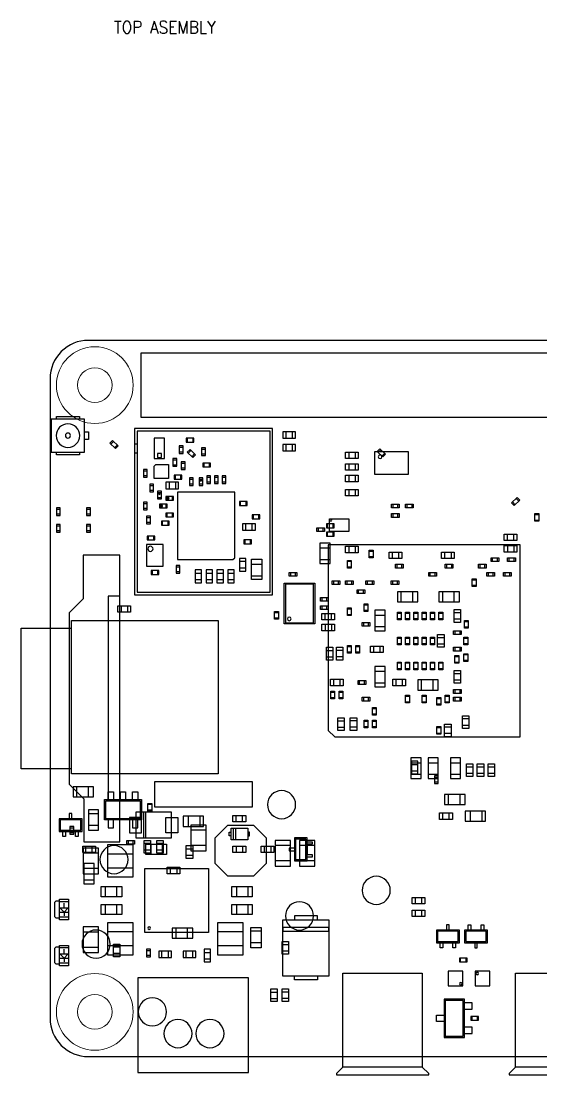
# Model space of a CAD drawing. Header units: millimetres. Extents: x -2.3 to 88, y -2.5 to 83.
# Drawn here: x -2.3 to 38.4, y -1.4 to 81 of the extents above; entities that cross this region are included whole.
import ezdxf

# ---------------------------------------------------------------- set-up
doc = ezdxf.new("R2010")
doc.units = ezdxf.units.MM
doc.layers.get('0').update_dxf_attribs({"lineweight": 0})
for name, color, linetype in [('BOARD_OUTLINE', 85, 'Continuous'), ('PARTS_BOTTOM', 12, 'Continuous'), ('PARTS_TOP', 111, 'Continuous')]:
    doc.layers.add(name, color=color, linetype=linetype)
doc.styles.get("Standard").update_dxf_attribs({"font": 'standard'})

msp = doc.modelspace()

# ---------------------------------------------------------------- linework, layer by layer
for centre, radius in [((3.5, 52.5), 3), ((3.5, 52.5), 1.35), ((3.5, 3.5), 3), ((3.5, 3.5), 1.35)]:
    msp.add_circle(centre, radius)
at = {"layer": 'BOARD_OUTLINE'}
msp.add_lwpolyline([(3, 0), (82, 0, 0.414214), (85, 3), (85, 53, 0.414214), (82, 56), (3, 56, 0.414214), (0, 53), (0, 3, 0.414214)], format="xyb", close=True, dxfattribs=at)
at = {"layer": 'PARTS_BOTTOM'}
for points in [[(23.1, 46.75), (23.1, 47.25), (24.1, 47.25), (24.1, 46.75), (23.1, 46.75)], [(23.35, 47.25), (23.35, 46.75)], [(23.85, 47.25), (23.85, 46.75)], [(28, 47.3), (28, 45.5), (25.4, 45.5), (25.4, 47.3), (28, 47.3)], [(23.1, 45.85), (23.1, 46.35), (24.1, 46.35), (24.1, 45.85), (23.1, 45.85)], [(23.35, 46.35), (23.35, 45.85)], [(23.85, 46.35), (23.85, 45.85)], [(23.1, 44.95), (23.1, 45.45), (24.1, 45.45), (24.1, 44.95), (23.1, 44.95)], [(23.35, 45.45), (23.35, 44.95)], [(23.85, 45.45), (23.85, 44.95)], [(23.1, 43.85), (23.1, 44.35), (24.1, 44.35), (24.1, 43.85), (23.1, 43.85)], [(23.35, 44.35), (23.35, 43.85)], [(23.85, 44.35), (23.85, 43.85)], [(27.3, 42.9), (26.7, 42.9), (26.7, 43.2), (27.3, 43.2), (27.3, 42.9)], [(26.8, 43.2), (26.8, 42.9)], [(27.2, 42.9), (27.2, 43.2)], [(28.4, 42.9), (27.8, 42.9), (27.8, 43.2), (28.4, 43.2), (28.4, 42.9)], [(27.9, 43.2), (27.9, 42.9)], [(28.3, 42.9), (28.3, 43.2)], [(23.35, 42.05), (23.35, 41.05), (21.85, 41.05), (21.85, 42.05), (23.35, 42.05)], [(27.3, 42.15), (26.7, 42.15), (26.7, 42.45), (27.3, 42.45), (27.3, 42.15)], [(26.8, 42.45), (26.8, 42.15)], [(27.2, 42.15), (27.2, 42.45)], [(37.9, 41.85), (37.9, 42.45), (38.2, 42.45), (38.2, 41.85), (37.9, 41.85)], [(38.2, 42.35), (37.9, 42.35)], [(20.85, 41.35), (21.45, 41.35), (21.45, 41.05), (20.85, 41.05), (20.85, 41.35)], [(20.95, 41.35), (20.95, 41.05)], [(21.35, 41.05), (21.35, 41.35)], [(37.9, 41.95), (38.2, 41.95)], [(36.5, 40.85), (36.5, 40.35), (35.5, 40.35), (35.5, 40.85), (36.5, 40.85)], [(35.75, 40.35), (35.75, 40.85)], [(36.25, 40.35), (36.25, 40.85)], [(21.1, 40.15), (21.1, 38.55), (21.9, 38.55), (21.9, 40.15), (21.1, 40.15)], [(21.9, 39.75), (21.1, 39.75)], [(23.1, 39.4), (23.1, 39.9), (24.1, 39.9), (24.1, 39.4), (23.1, 39.4)], [(23.35, 39.9), (23.35, 39.4)], [(23.85, 39.9), (23.85, 39.4)], [(24.95, 39), (24.95, 39.6), (25.25, 39.6), (25.25, 39), (24.95, 39)], [(35.5, 39.45), (35.5, 39.95), (36.5, 39.95), (36.5, 39.45), (35.5, 39.45)], [(35.75, 39.95), (35.75, 39.45)], [(36.25, 39.95), (36.25, 39.45)], [(21.9, 38.85), (21.1, 38.85)], [(23.25, 38.2), (23.25, 38.8), (23.55, 38.8), (23.55, 38.2), (23.25, 38.2)], [(25.25, 39.5), (24.95, 39.5)], [(24.95, 39.1), (25.25, 39.1)], [(26.5, 38.95), (26.5, 39.45), (27.5, 39.45), (27.5, 38.95), (26.5, 38.95)], [(26.75, 39.45), (26.75, 38.95)], [(27.25, 39.45), (27.25, 38.95)], [(30.6, 38.95), (30.6, 39.45), (31.6, 39.45), (31.6, 38.95), (30.6, 38.95)], [(30.85, 39.45), (30.85, 38.95)], [(31.35, 39.45), (31.35, 38.95)], [(35.075, 38.7), (34.475, 38.7), (34.475, 39), (35.075, 39), (35.075, 38.7)], [(34.575, 39), (34.575, 38.7)], [(34.975, 38.7), (34.975, 39)], [(35.775, 39), (36.375, 39), (36.375, 38.7), (35.775, 38.7), (35.775, 39)], [(35.875, 39), (35.875, 38.7)], [(36.275, 38.7), (36.275, 39)], [(23.55, 38.7), (23.25, 38.7)], [(23.25, 38.3), (23.55, 38.3)], [(27, 38.5), (27.6, 38.5), (27.6, 38.2), (27, 38.2), (27, 38.5)], [(27.1, 38.5), (27.1, 38.2)], [(27.5, 38.2), (27.5, 38.5)], [(30.9, 38.5), (31.5, 38.5), (31.5, 38.2), (30.9, 38.2), (30.9, 38.5)], [(31, 38.5), (31, 38.2)], [(31.4, 38.2), (31.4, 38.5)], [(33.5, 38.5), (34.1, 38.5), (34.1, 38.2), (33.5, 38.2), (33.5, 38.5)], [(33.6, 38.5), (33.6, 38.2)], [(34, 38.2), (34, 38.5)], [(19.3, 37.55), (18.7, 37.55), (18.7, 37.85), (19.3, 37.85), (19.3, 37.55)], [(18.8, 37.85), (18.8, 37.55)], [(19.2, 37.55), (19.2, 37.85)], [(22.65, 36.9), (22.05, 36.9), (22.05, 37.2), (22.65, 37.2), (22.65, 36.9)], [(22.15, 37.2), (22.15, 36.9)], [(22.55, 36.9), (22.55, 37.2)], [(23.1, 37.2), (23.7, 37.2), (23.7, 36.9), (23.1, 36.9), (23.1, 37.2)], [(23.2, 37.2), (23.2, 36.9)], [(23.6, 36.9), (23.6, 37.2)], [(24.7, 37.2), (25.3, 37.2), (25.3, 36.9), (24.7, 36.9), (24.7, 37.2)], [(24.8, 37.2), (24.8, 36.9)], [(25.2, 36.9), (25.2, 37.2)], [(26.675, 37.2), (27.275, 37.2), (27.275, 36.9), (26.675, 36.9), (26.675, 37.2)], [(26.775, 37.2), (26.775, 36.9)], [(27.175, 36.9), (27.175, 37.2)], [(30.2, 37.55), (29.6, 37.55), (29.6, 37.85), (30.2, 37.85), (30.2, 37.55)], [(29.7, 37.85), (29.7, 37.55)], [(30.1, 37.55), (30.1, 37.85)], [(33.3, 37.35), (33.3, 36.75), (33, 36.75), (33, 37.35), (33.3, 37.35)], [(33.3, 37.25), (33, 37.25)], [(34.15, 37.85), (34.75, 37.85), (34.75, 37.55), (34.15, 37.55), (34.15, 37.85)], [(34.25, 37.85), (34.25, 37.55)], [(34.65, 37.55), (34.65, 37.85)], [(36.05, 37.55), (35.45, 37.55), (35.45, 37.85), (36.05, 37.85), (36.05, 37.55)], [(35.55, 37.85), (35.55, 37.55)], [(35.95, 37.55), (35.95, 37.85)], [(20.7, 33.825), (18.3, 33.825), (18.3, 37.025), (20.7, 37.025), (20.7, 33.825), (20.6, 33.825)], [(20.6, 33.925), (20.6, 36.925), (18.4, 36.925), (18.4, 33.925), (20.6, 33.925)], [(24, 36.5), (24.6, 36.5), (24.6, 36.2), (24, 36.2), (24, 36.5)], [(24.1, 36.5), (24.1, 36.2)], [(24.5, 36.2), (24.5, 36.5)], [(28.75, 36.35), (27.15, 36.35), (27.15, 35.55), (28.75, 35.55), (28.75, 36.35)], [(27.45, 35.55), (27.45, 36.35)], [(28.35, 35.55), (28.35, 36.35)], [(32, 36.35), (30.4, 36.35), (30.4, 35.55), (32, 35.55), (32, 36.35)], [(30.7, 35.55), (30.7, 36.35)], [(31.6, 35.55), (31.6, 36.35)], [(33, 36.85), (33.3, 36.85)], [(21.75, 35.6), (21.15, 35.6), (21.15, 35.9), (21.75, 35.9), (21.75, 35.6)], [(21.25, 35.9), (21.25, 35.6)], [(21.65, 35.6), (21.65, 35.9)], [(5.3, 34.75), (5.3, 35.25), (6.3, 35.25), (6.3, 34.75), (5.3, 34.75)], [(5.55, 35.25), (5.55, 34.75)], [(6.05, 35.25), (6.05, 34.75)], [(17.55, 34.2), (17.55, 34.8), (17.85, 34.8), (17.85, 34.2), (17.55, 34.2)], [(17.85, 34.7), (17.55, 34.7)], [(21.75, 34.95), (21.15, 34.95), (21.15, 35.25), (21.75, 35.25), (21.75, 34.95)], [(21.25, 35.25), (21.25, 34.95)], [(22.25, 34.65), (22.25, 34.15), (21.25, 34.15), (21.25, 34.65), (22.25, 34.65)], [(21.5, 34.15), (21.5, 34.65)], [(21.65, 34.95), (21.65, 35.25)], [(22, 34.15), (22, 34.65)], [(23.25, 34.475), (23.25, 35.075), (23.55, 35.075), (23.55, 34.475), (23.25, 34.475)], [(23.55, 34.975), (23.25, 34.975)], [(24.85, 35.4), (24.85, 34.8), (24.55, 34.8), (24.55, 35.4), (24.85, 35.4)], [(24.85, 35.3), (24.55, 35.3)], [(24.55, 34.9), (24.85, 34.9)], [(25.4, 34.9), (25.4, 33.3), (26.2, 33.3), (26.2, 34.9), (25.4, 34.9)], [(27.15, 34.15), (27.15, 34.75), (27.45, 34.75), (27.45, 34.15), (27.15, 34.15)], [(27.45, 34.65), (27.15, 34.65)], [(28.1, 34.75), (28.1, 34.15), (27.8, 34.15), (27.8, 34.75), (28.1, 34.75)], [(28.1, 34.65), (27.8, 34.65)], [(28.45, 34.15), (28.45, 34.75), (28.75, 34.75), (28.75, 34.15), (28.45, 34.15)], [(28.75, 34.65), (28.45, 34.65)], [(29.4, 34.75), (29.4, 34.15), (29.1, 34.15), (29.1, 34.75), (29.4, 34.75)], [(29.4, 34.65), (29.1, 34.65)], [(30.05, 34.75), (30.05, 34.15), (29.75, 34.15), (29.75, 34.75), (30.05, 34.75)], [(30.05, 34.65), (29.75, 34.65)], [(30.4, 34.15), (30.4, 34.75), (30.7, 34.75), (30.7, 34.15), (30.4, 34.15)], [(30.7, 34.65), (30.4, 34.65)], [(31.6, 34.95), (32.1, 34.95), (32.1, 33.95), (31.6, 33.95), (31.6, 34.95)], [(32.1, 34.7), (31.6, 34.7)], [(1.685, 22.11), (1.685, 34.1), (13.135, 34.1), (13.135, 22.11), (1.685, 22.11)], [(17.55, 34.3), (17.85, 34.3)], [(21.25, 33.3), (21.25, 33.8), (22.25, 33.8), (22.25, 33.3), (21.25, 33.3)], [(21.5, 33.8), (21.5, 33.3)], [(22, 33.8), (22, 33.3)], [(23.25, 34.575), (23.55, 34.575)], [(24.4, 33.95), (25, 33.95), (25, 33.65), (24.4, 33.65), (24.4, 33.95)], [(24.5, 33.95), (24.5, 33.65)], [(24.9, 33.65), (24.9, 33.95)], [(26.2, 34.5), (25.4, 34.5)], [(27.15, 34.25), (27.45, 34.25)], [(27.8, 34.25), (28.1, 34.25)], [(28.45, 34.25), (28.75, 34.25)], [(29.1, 34.25), (29.4, 34.25)], [(29.75, 34.25), (30.05, 34.25)], [(30.4, 34.25), (30.7, 34.25)], [(32.1, 34.2), (31.6, 34.2)], [(32.4, 33.5), (32.4, 34.1), (32.7, 34.1), (32.7, 33.5), (32.4, 33.5)], [(32.7, 34), (32.4, 34)], [(1.685, 22.51), (-2.265, 22.51), (-2.265, 33.51), (1.685, 33.51)], [(26.2, 33.6), (25.4, 33.6)], [(30.3, 33), (30.8, 33), (30.8, 32), (30.3, 32), (30.3, 33)], [(32.15, 33), (31.55, 33), (31.55, 33.3), (32.15, 33.3), (32.15, 33)], [(31.65, 33.3), (31.65, 33)], [(32.05, 33), (32.05, 33.3)], [(32.4, 33.6), (32.7, 33.6)], [(23.55, 32.15), (23.55, 31.55), (23.25, 31.55), (23.25, 32.15), (23.55, 32.15)], [(24.2, 32.15), (24.2, 31.55), (23.9, 31.55), (23.9, 32.15), (24.2, 32.15)], [(27.45, 32.8), (27.45, 32.2), (27.15, 32.2), (27.15, 32.8), (27.45, 32.8)], [(27.45, 32.7), (27.15, 32.7)], [(27.15, 32.3), (27.45, 32.3)], [(27.8, 32.2), (27.8, 32.8), (28.1, 32.8), (28.1, 32.2), (27.8, 32.2)], [(28.1, 32.7), (27.8, 32.7)], [(27.8, 32.3), (28.1, 32.3)], [(28.75, 32.8), (28.75, 32.2), (28.45, 32.2), (28.45, 32.8), (28.75, 32.8)], [(28.75, 32.7), (28.45, 32.7)], [(28.45, 32.3), (28.75, 32.3)], [(29.1, 32.2), (29.1, 32.8), (29.4, 32.8), (29.4, 32.2), (29.1, 32.2)], [(29.4, 32.7), (29.1, 32.7)], [(29.1, 32.3), (29.4, 32.3)], [(30.05, 32.8), (30.05, 32.2), (29.75, 32.2), (29.75, 32.8), (30.05, 32.8)], [(30.05, 32.7), (29.75, 32.7)], [(29.75, 32.3), (30.05, 32.3)], [(30.8, 32.75), (30.3, 32.75)], [(30.8, 32.25), (30.3, 32.25)], [(32.65, 32.8), (32.65, 32.2), (32.35, 32.2), (32.35, 32.8), (32.65, 32.8)], [(32.65, 32.7), (32.35, 32.7)], [(32.35, 32.3), (32.65, 32.3)], [(22.1, 31), (21.6, 31), (21.6, 32), (22.1, 32), (22.1, 31)], [(21.6, 31.75), (22.1, 31.75)], [(22.4, 32), (22.9, 32), (22.9, 31), (22.4, 31), (22.4, 32)], [(22.9, 31.75), (22.4, 31.75)], [(23.55, 32.05), (23.25, 32.05)], [(23.25, 31.65), (23.55, 31.65)], [(24.2, 32.05), (23.9, 32.05)], [(23.9, 31.65), (24.2, 31.65)], [(26.05, 32.1), (26.05, 31.6), (25.05, 31.6), (25.05, 32.1), (26.05, 32.1)], [(25.3, 31.6), (25.3, 32.1)], [(25.8, 31.6), (25.8, 32.1)], [(31.55, 32), (32.15, 32), (32.15, 31.7), (31.55, 31.7), (31.55, 32)], [(31.65, 32), (31.65, 31.7)], [(31.65, 30.75), (31.65, 31.35), (31.95, 31.35), (31.95, 30.75), (31.65, 30.75)], [(32.05, 31.7), (32.05, 32)], [(32.35, 30.9), (32.35, 31.5), (32.65, 31.5), (32.65, 30.9), (32.35, 30.9)], [(32.65, 31.4), (32.35, 31.4)], [(21.6, 31.25), (22.1, 31.25)], [(22.9, 31.25), (22.4, 31.25)], [(25.4, 30.5), (25.4, 28.9), (26.2, 28.9), (26.2, 30.5), (25.4, 30.5)], [(27.15, 30.25), (27.15, 30.85), (27.45, 30.85), (27.45, 30.25), (27.15, 30.25)], [(27.45, 30.75), (27.15, 30.75)], [(28.1, 30.85), (28.1, 30.25), (27.8, 30.25), (27.8, 30.85), (28.1, 30.85)], [(28.1, 30.75), (27.8, 30.75)], [(28.45, 30.25), (28.45, 30.85), (28.75, 30.85), (28.75, 30.25), (28.45, 30.25)], [(28.75, 30.75), (28.45, 30.75)], [(29.4, 30.85), (29.4, 30.25), (29.1, 30.25), (29.1, 30.85), (29.4, 30.85)], [(29.4, 30.75), (29.1, 30.75)], [(29.75, 30.25), (29.75, 30.85), (30.05, 30.85), (30.05, 30.25), (29.75, 30.25)], [(30.05, 30.75), (29.75, 30.75)], [(30.7, 30.85), (30.7, 30.25), (30.4, 30.25), (30.4, 30.85), (30.7, 30.85)], [(30.7, 30.75), (30.4, 30.75)], [(31.95, 31.25), (31.65, 31.25)], [(31.65, 30.85), (31.95, 30.85)], [(32.35, 31), (32.65, 31)], [(26.2, 30.1), (25.4, 30.1)], [(27.15, 30.35), (27.45, 30.35)], [(27.8, 30.35), (28.1, 30.35)], [(28.45, 30.35), (28.75, 30.35)], [(29.1, 30.35), (29.4, 30.35)], [(29.75, 30.35), (30.05, 30.35)], [(30.4, 30.35), (30.7, 30.35)], [(32.1, 29.2), (31.6, 29.2), (31.6, 30.2), (32.1, 30.2), (32.1, 29.2)], [(31.6, 29.95), (32.1, 29.95)], [(22.925, 29.5), (22.925, 29), (21.925, 29), (21.925, 29.5), (22.925, 29.5)], [(22.175, 29), (22.175, 29.5)], [(22.675, 29), (22.675, 29.5)], [(24.075, 29.4), (24.675, 29.4), (24.675, 29.1), (24.075, 29.1), (24.075, 29.4)], [(24.175, 29.4), (24.175, 29.1)], [(24.575, 29.1), (24.575, 29.4)], [(26.2, 29.2), (25.4, 29.2)], [(27.8, 29.5), (27.8, 29), (26.8, 29), (26.8, 29.5), (27.8, 29.5)], [(27.05, 29), (27.05, 29.5)], [(27.55, 29), (27.55, 29.5)], [(30.35, 29.45), (28.75, 29.45), (28.75, 28.65), (30.35, 28.65), (30.35, 29.45)], [(29.05, 28.65), (29.05, 29.45)], [(29.95, 28.65), (29.95, 29.45)], [(31.6, 29.45), (32.1, 29.45)], [(22.25, 28.575), (22.25, 27.975), (21.95, 27.975), (21.95, 28.575), (22.25, 28.575)], [(22.25, 28.475), (21.95, 28.475)], [(21.95, 28.075), (22.25, 28.075)], [(22.9, 28.575), (22.9, 27.975), (22.6, 27.975), (22.6, 28.575), (22.9, 28.575)], [(22.9, 28.475), (22.6, 28.475)], [(22.6, 28.075), (22.9, 28.075)], [(24.4, 28.1), (25, 28.1), (25, 27.8), (24.4, 27.8), (24.4, 28.1)], [(24.5, 28.1), (24.5, 27.8)], [(24.9, 27.8), (24.9, 28.1)], [(27.8, 27.65), (27.8, 28.25), (28.1, 28.25), (28.1, 27.65), (27.8, 27.65)], [(28.1, 28.15), (27.8, 28.15)], [(29.1, 27.65), (29.1, 28.25), (29.4, 28.25), (29.4, 27.65), (29.1, 27.65)], [(29.4, 28.15), (29.1, 28.15)], [(30.25, 27.475), (30.25, 28.075), (30.55, 28.075), (30.55, 27.475), (30.25, 27.475)], [(30.9, 27.65), (30.9, 28.25), (31.2, 28.25), (31.2, 27.65), (30.9, 27.65)], [(31.2, 28.15), (30.9, 28.15)], [(32.15, 28.4), (31.55, 28.4), (31.55, 28.7), (32.15, 28.7), (32.15, 28.4)], [(31.55, 28.1), (32.15, 28.1), (32.15, 27.8), (31.55, 27.8), (31.55, 28.1)], [(31.65, 28.7), (31.65, 28.4)], [(31.65, 28.1), (31.65, 27.8)], [(32.05, 28.4), (32.05, 28.7)], [(32.05, 27.8), (32.05, 28.1)], [(25.2, 26.7), (25.2, 27.3), (25.5, 27.3), (25.5, 26.7), (25.2, 26.7)], [(25.5, 27.2), (25.2, 27.2)], [(27.8, 27.75), (28.1, 27.75)], [(29.1, 27.75), (29.4, 27.75)], [(30.55, 27.975), (30.25, 27.975)], [(30.25, 27.575), (30.55, 27.575)], [(30.9, 27.75), (31.2, 27.75)], [(23, 25.5), (22.5, 25.5), (22.5, 26.5), (23, 26.5), (23, 25.5)], [(23.475, 26.5), (23.975, 26.5), (23.975, 25.5), (23.475, 25.5), (23.475, 26.5)], [(25.2, 26.8), (25.5, 26.8)], [(32.25, 26.65), (32.75, 26.65), (32.75, 25.65), (32.25, 25.65), (32.25, 26.65)], [(32.75, 26.4), (32.25, 26.4)], [(22.5, 26.25), (23, 26.25)], [(22.5, 25.75), (23, 25.75)], [(23.975, 26.25), (23.475, 26.25)], [(23.975, 25.75), (23.475, 25.75)], [(24.85, 26.3), (24.85, 25.7), (24.55, 25.7), (24.55, 26.3), (24.85, 26.3)], [(24.85, 26.2), (24.55, 26.2)], [(24.55, 25.8), (24.85, 25.8)], [(25.5, 26.3), (25.5, 25.7), (25.2, 25.7), (25.2, 26.3), (25.5, 26.3)], [(25.5, 26.2), (25.2, 26.2)], [(25.2, 25.8), (25.5, 25.8)], [(30.55, 25.8), (30.55, 25.2), (30.25, 25.2), (30.25, 25.8), (30.55, 25.8)], [(30.55, 25.7), (30.25, 25.7)], [(30.85, 26), (31.35, 26), (31.35, 25), (30.85, 25), (30.85, 26)], [(31.35, 25.75), (30.85, 25.75)], [(32.75, 25.9), (32.25, 25.9)], [(30.25, 25.3), (30.55, 25.3)], [(31.35, 25.25), (30.85, 25.25)], [(28.2, 23.35), (28.2, 21.75), (29, 21.75), (29, 23.35), (28.2, 23.35)], [(29.55, 23.35), (29.55, 21.75), (30.35, 21.75), (30.35, 23.35), (29.55, 23.35)], [(31.3, 23.35), (31.3, 21.75), (32.1, 21.75), (32.1, 23.35), (31.3, 23.35)], [(29, 22.95), (28.2, 22.95)], [(30.35, 22.95), (29.55, 22.95)], [(32.1, 22.95), (31.3, 22.95)], [(33.05, 21.9), (32.55, 21.9), (32.55, 22.9), (33.05, 22.9), (33.05, 21.9)], [(32.55, 22.65), (33.05, 22.65)], [(33.9, 21.9), (33.4, 21.9), (33.4, 22.9), (33.9, 22.9), (33.9, 21.9)], [(33.4, 22.65), (33.9, 22.65)], [(34.75, 21.9), (34.25, 21.9), (34.25, 22.9), (34.75, 22.9), (34.75, 21.9)], [(34.25, 22.65), (34.75, 22.65)], [(29, 22.05), (28.2, 22.05)], [(30.35, 22.05), (29.55, 22.05)], [(32.1, 22.05), (31.3, 22.05)], [(32.55, 22.15), (33.05, 22.15)], [(33.4, 22.15), (33.9, 22.15)], [(34.25, 22.15), (34.75, 22.15)], [(3.4, 21.1), (1.8, 21.1), (1.8, 20.3), (3.4, 20.3), (3.4, 21.1)], [(2.1, 20.3), (2.1, 21.1)], [(3, 20.3), (3, 21.1)], [(4.55, 20.1), (4.55, 20.7), (4.95, 20.7), (4.95, 20.1)], [(5.5, 20.1), (5.5, 20.7), (5.9, 20.7), (5.9, 20.1)], [(6.45, 20.1), (6.45, 20.7), (6.85, 20.7), (6.85, 20.1)], [(4.25, 20.1), (7.15, 20.1), (7.15, 18.5), (4.25, 18.5), (4.25, 20.1)], [(4.35, 20), (7.05, 20), (7.05, 18.6), (4.35, 18.6), (4.35, 20)], [(7.65, 19.2), (7.65, 19.8), (7.95, 19.8), (7.95, 19.2), (7.65, 19.2)], [(32.45, 20.5), (30.85, 20.5), (30.85, 19.7), (32.45, 19.7), (32.45, 20.5)], [(31.15, 19.7), (31.15, 20.5)], [(32.05, 19.7), (32.05, 20.5)], [(1.7, 18.6), (1.7, 19), (1.5, 19), (1.5, 18.6)], [(3.8, 17.7), (3.8, 19.3), (3, 19.3), (3, 17.7), (3.8, 17.7)], [(3, 19), (3.8, 19)], [(7.95, 19.7), (7.65, 19.7)], [(7.65, 19.3), (7.95, 19.3)], [(31.45, 19.05), (31.45, 18.55), (30.45, 18.55), (30.45, 19.05), (31.45, 19.05)], [(30.7, 18.55), (30.7, 19.05)], [(31.2, 18.55), (31.2, 19.05)], [(32.45, 18.4), (34.05, 18.4), (34.05, 19.2), (32.45, 19.2), (32.45, 18.4)], [(32.85, 19.2), (32.85, 18.4)], [(33.75, 19.2), (33.75, 18.4)], [(2.5, 17.6), (2.5, 18.6), (0.7, 18.6), (0.7, 17.6), (2.5, 17.6)], [(2.4, 17.7), (2.4, 18.5), (0.8, 18.5), (0.8, 17.7), (2.4, 17.7)], [(4.55, 18.5), (4.55, 17.9), (4.95, 17.9), (4.95, 18.5)], [(6.45, 18.5), (6.45, 17.9), (6.85, 17.9), (6.85, 18.5)], [(10.4, 18), (12, 18), (12, 18.8), (10.4, 18.8), (10.4, 18)], [(10.8, 18.8), (10.8, 18)], [(11.7, 18.8), (11.7, 18)], [(15.3, 18.85), (15.3, 18.35), (14.3, 18.35), (14.3, 18.85), (15.3, 18.85)], [(14.55, 18.35), (14.55, 18.85)], [(15.05, 18.35), (15.05, 18.85)], [(2.2, 17.6), (2.2, 17.2), (2, 17.2), (2, 17.6), (1.2, 17.6), (1.2, 17.2), (1, 17.2), (1, 17.6)], [(3, 18.1), (3.8, 18.1)], [(14.15, 17.25), (14, 17.25), (14, 17.55), (14.15, 17.55)], [(14.15, 17.85), (15.45, 17.85), (15.45, 16.95), (14.15, 16.95), (14.15, 17.85)], [(15.45, 17.25), (15.6, 17.25), (15.6, 17.55), (15.45, 17.55)], [(6.6, 16.6), (6, 16.6), (6, 16.9), (6.6, 16.9), (6.6, 16.6)], [(6.1, 16.9), (6.1, 16.6)], [(6.5, 16.6), (6.5, 16.9)], [(7.35, 16.9), (7.85, 16.9), (7.85, 15.9), (7.35, 15.9), (7.35, 16.9)], [(7.85, 16.65), (7.35, 16.65)], [(8.35, 16.9), (8.85, 16.9), (8.85, 15.9), (8.35, 15.9), (8.35, 16.9)], [(8.85, 16.65), (8.35, 16.65)], [(11.15, 15.5), (10.65, 15.5), (10.65, 16.5), (11.15, 16.5), (11.15, 15.5)], [(20.1, 17.0999), (19.1, 17.0999), (19.1, 15.3001), (20.1, 15.3001), (20.1, 17.0999)], [(20, 16.9999), (19.2, 16.9999), (19.2, 15.4001), (20, 15.4001), (20, 16.9999)], [(20.1, 16.8), (20.5, 16.8001), (20.5, 16.5999), (20.1, 16.6), (20.1, 15.8), (20.5, 15.8001), (20.5, 15.5999), (20.1, 15.6)], [(3.55, 16.45), (3.55, 15.95), (2.55, 15.95), (2.55, 16.45), (3.55, 16.45)], [(2.8, 15.95), (2.8, 16.45)], [(3.3, 15.95), (3.3, 16.45)], [(7.85, 16.15), (7.35, 16.15)], [(8.85, 16.15), (8.35, 16.15)], [(10.65, 16.25), (11.15, 16.25)], [(10.65, 15.75), (11.15, 15.75)], [(14.3, 15.95), (14.3, 16.45), (15.3, 16.45), (15.3, 15.95), (14.3, 15.95)], [(14.55, 16.45), (14.55, 15.95)], [(15.05, 16.45), (15.05, 15.95)], [(16.5, 15.95), (16.5, 16.45), (17.5, 16.45), (17.5, 15.95), (16.5, 15.95)], [(16.75, 16.45), (16.75, 15.95)], [(17.25, 16.45), (17.25, 15.95)], [(19.1, 16.3001), (18.7, 16.3), (18.7, 16.1), (19.1, 16.0999)], [(2.65, 15.1), (2.65, 13.5), (3.45, 13.5), (3.45, 15.1), (2.65, 15.1)], [(3.45, 14.7), (2.65, 14.7)], [(9.15, 14.3), (9.15, 14.8), (10.15, 14.8), (10.15, 14.3), (9.15, 14.3)], [(9.4, 14.8), (9.4, 14.3)], [(9.9, 14.8), (9.9, 14.3)], [(3.45, 13.8), (2.65, 13.8)], [(28.3, 11.95), (28.3, 12.45), (29.3, 12.45), (29.3, 11.95), (28.3, 11.95)], [(28.55, 12.45), (28.55, 11.95)], [(29.05, 12.45), (29.05, 11.95)], [(28.3, 10.95), (28.3, 11.45), (29.3, 11.45), (29.3, 10.95), (28.3, 10.95)], [(28.55, 11.45), (28.55, 10.95)], [(29.05, 11.45), (29.05, 10.95)], [(11.15, 10.05), (9.55, 10.05), (9.55, 9.25), (11.15, 9.25), (11.15, 10.05)], [(9.85, 9.25), (9.85, 10.05)], [(10.75, 9.25), (10.75, 10.05)], [(32, 8.9), (32, 9.9), (30.2, 9.9), (30.2, 8.9), (32, 8.9)], [(31.2, 9.9), (31.2, 10.3), (31, 10.3), (31, 9.9)], [(32.4001, 9.9), (32.4001, 8.9), (34.1999, 8.9), (34.1999, 9.9), (32.4001, 9.9)], [(32.7, 9.9), (32.6999, 10.3), (32.9001, 10.3), (32.9, 9.9), (33.7, 9.9), (33.6999, 10.3), (33.9001, 10.3), (33.9, 9.9)], [(31.9, 9), (31.9, 9.8), (30.3, 9.8), (30.3, 9), (31.9, 9)], [(32.5001, 9.8), (32.5001, 9), (34.0999, 9), (34.0999, 9.8), (32.5001, 9.8)], [(4.95, 8.8), (5.45, 8.8), (5.45, 7.8), (4.95, 7.8), (4.95, 8.8)], [(5.45, 8.55), (4.95, 8.55)], [(18.15, 9), (18.65, 9), (18.65, 8), (18.15, 8), (18.15, 9)], [(18.65, 8.75), (18.15, 8.75)], [(18.65, 8.25), (18.15, 8.25)], [(31.7, 8.9), (31.7, 8.5), (31.5, 8.5), (31.5, 8.9), (30.7, 8.9), (30.7, 8.5), (30.5, 8.5), (30.5, 8.9)], [(33.1999, 8.9), (33.2, 8.5), (33.4, 8.5), (33.4001, 8.9)], [(5.45, 8.05), (4.95, 8.05)], [(17.75, 4.3), (17.25, 4.3), (17.25, 5.3), (17.75, 5.3), (17.75, 4.3)], [(17.25, 5.05), (17.75, 5.05)], [(18.15, 5.3), (18.65, 5.3), (18.65, 4.3), (18.15, 4.3), (18.15, 5.3)], [(18.65, 5.05), (18.15, 5.05)], [(17.25, 4.55), (17.75, 4.55)], [(18.65, 4.55), (18.15, 4.55)]]:
    msp.add_lwpolyline(points, dxfattribs=at)
for points in [[(25.9414, 46.9, 1), (25.6586, 46.9, 1), (25.9414, 46.9, 1)], [(19.2, 19.7, 1), (17, 19.7, 1), (19.2, 19.7, 1)], [(6.1, 15.4, 1), (3.9, 15.4, 1), (6.1, 15.4, 1)], [(26.6, 13, 1), (24.4, 13, 1), (26.6, 13, 1)], [(20.6, 11, 1), (18.4, 11, 1), (20.6, 11, 1)], [(4.7, 8.8, 1), (2.5, 8.8, 1), (4.7, 8.8, 1)], [(9.1, 3.5, 1), (6.9, 3.5, 1), (9.1, 3.5, 1)], [(11.1, 1.8, 1), (8.9, 1.8, 1), (11.1, 1.8, 1)], [(13.6, 1.8, 1), (11.4, 1.8, 1), (13.6, 1.8, 1)]]:
    msp.add_lwpolyline(points, format="xyb", dxfattribs=at)
for points in [[(22.0207, 41.95, 1), (21.8793, 41.95, 1)], [(18.8414, 34.225, 1), (18.5586, 34.225, 1)]]:
    msp.add_lwpolyline(points, format="xyb", close=True, dxfattribs=at)
msp.add_lwpolyline([(14.35, 16.95), (14.35, 17.85), (14.5, 17.85), (14.5, 16.95)], close=True, dxfattribs=at)
at = {"layer": 'PARTS_TOP'}
for points in [[(7.1, 50), (57.9, 50), (57.9, 55), (7.1, 55), (7.1, 50)], [(2.7, 47.25), (2.7, 49.85), (0.1, 49.85), (0.1, 47.25), (2.7, 47.25)], [(0.5, 49.85), (0.5, 50.05), (2.3, 50.05), (2.3, 49.85)], [(2.7, 48.85), (3, 48.85), (3, 48.25), (2.7, 48.25)], [(6.6, 36.1), (17.4, 36.1), (17.4, 49.1), (6.6, 49.1), (6.6, 36.1)], [(6.8, 36.3), (17.2, 36.3), (17.2, 48.9), (6.8, 48.9), (6.8, 36.3)], [(18.2, 48.85), (18.2, 48.35), (19.2, 48.35), (19.2, 48.85), (18.2, 48.85)], [(18.45, 48.35), (18.45, 48.85)], [(18.95, 48.35), (18.95, 48.85)], [(4.6818, 47.9561), (5.1061, 47.5318), (5.3182, 47.7439), (4.8939, 48.1682), (4.6818, 47.9561)], [(4.7525, 47.8854), (4.9646, 48.0975)], [(5.2475, 47.8146), (5.0354, 47.6025)], [(6.6, 47.9), (6.8, 47.9)], [(8.95, 48.35), (8.15, 48.35), (8.15, 46.75), (8.95, 46.75), (8.95, 48.35)], [(11.25, 48.35), (10.65, 48.35), (10.65, 48.05), (11.25, 48.05), (11.25, 48.35)], [(10.75, 48.05), (10.75, 48.35)], [(11.15, 48.35), (11.15, 48.05)], [(18.2, 47.85), (18.2, 47.35), (19.2, 47.35), (19.2, 47.85), (18.2, 47.85)], [(18.45, 47.35), (18.45, 47.85)], [(18.95, 47.35), (18.95, 47.85)], [(2.3, 47.25), (2.3, 47.05), (0.5, 47.05), (0.5, 47.25)], [(6.6, 47.2), (6.8, 47.2)], [(10.4, 47.15), (10.4, 47.75), (10.1, 47.75), (10.1, 47.15), (10.4, 47.15)], [(10.1, 47.65), (10.4, 47.65)], [(10.4, 47.25), (10.1, 47.25)], [(11.3682, 47.0439), (10.9439, 47.4682), (10.7318, 47.2561), (11.1561, 46.8318), (11.3682, 47.0439)], [(10.8025, 47.1854), (11.0146, 47.3975)], [(11.2975, 47.1146), (11.0854, 46.9025)], [(12.15, 47), (12.15, 47.6), (11.85, 47.6), (11.85, 47), (12.15, 47)], [(11.85, 47.5), (12.15, 47.5)], [(12.15, 47.1), (11.85, 47.1)], [(26.2182, 47.0939), (25.7939, 47.5182), (25.5818, 47.3061), (26.0061, 46.8818), (26.2182, 47.0939)], [(25.6525, 47.2354), (25.8646, 47.4475)], [(26.1475, 47.1646), (25.9354, 46.9525)], [(8.15, 46.175), (8.275, 46.3), (9.25, 46.3), (9.25, 45.2), (8.15, 45.2), (8.15, 46.175)], [(9.9, 46.15), (9.9, 46.75), (9.6, 46.75), (9.6, 46.15), (9.9, 46.15)], [(9.6, 46.65), (9.9, 46.65)], [(9.9, 46.25), (9.6, 46.25)], [(10.25, 46.5), (10.25, 45.9), (10.55, 45.9), (10.55, 46.5), (10.25, 46.5)], [(10.25, 46.4), (10.55, 46.4)], [(11.95, 46.1), (12.55, 46.1), (12.55, 46.4), (11.95, 46.4), (11.95, 46.1)], [(12.05, 46.1), (12.05, 46.4)], [(12.45, 46.4), (12.45, 46.1)], [(7.3, 45.9), (7.3, 45.3), (7.6, 45.3), (7.6, 45.9), (7.3, 45.9)], [(7.3, 45.8), (7.6, 45.8)], [(7.6, 45.4), (7.3, 45.4)], [(9.7, 45.15), (10.3, 45.15), (10.3, 45.45), (9.7, 45.45), (9.7, 45.15)], [(9.8, 45.15), (9.8, 45.45)], [(10.2, 45.45), (10.2, 45.15)], [(10.55, 46), (10.25, 46)], [(12.55, 44.8), (12.55, 45.4), (12.25, 45.4), (12.25, 44.8), (12.55, 44.8)], [(13.15, 44.8), (13.15, 45.4), (12.85, 45.4), (12.85, 44.8), (13.15, 44.8)], [(13.75, 44.8), (13.75, 45.4), (13.45, 45.4), (13.45, 44.8), (13.75, 44.8)], [(8.1, 44.15), (8.1, 44.75), (7.8, 44.75), (7.8, 44.15), (8.1, 44.15)], [(7.8, 44.65), (8.1, 44.65)], [(10.05, 44.4), (10.05, 44.9), (9.05, 44.9), (9.05, 44.4), (10.05, 44.4)], [(9.3, 44.9), (9.3, 44.4)], [(9.8, 44.9), (9.8, 44.4)], [(10.9, 45.25), (10.9, 44.65), (11.2, 44.65), (11.2, 45.25), (10.9, 45.25)], [(10.9, 45.15), (11.2, 45.15)], [(11.2, 44.75), (10.9, 44.75)], [(11.65, 45.25), (11.65, 44.65), (11.95, 44.65), (11.95, 45.25), (11.65, 45.25)], [(11.65, 45.15), (11.95, 45.15)], [(11.95, 44.75), (11.65, 44.75)], [(12.25, 45.3), (12.55, 45.3)], [(12.55, 44.9), (12.25, 44.9)], [(12.85, 45.3), (13.15, 45.3)], [(13.15, 44.9), (12.85, 44.9)], [(13.45, 45.3), (13.75, 45.3)], [(13.75, 44.9), (13.45, 44.9)], [(8.1, 44.25), (7.8, 44.25)], [(8.4, 44.2), (8.4, 43.6), (8.7, 43.6), (8.7, 44.2), (8.4, 44.2)], [(8.4, 44.1), (8.7, 44.1)], [(8.7, 43.7), (8.4, 43.7)], [(9.05, 43.5), (9.65, 43.5), (9.65, 43.8), (9.05, 43.8), (9.05, 43.5)], [(9.15, 43.5), (9.15, 43.8)], [(9.55, 43.8), (9.55, 43.5)], [(14.435, 44.135), (9.965, 44.135), (9.965, 38.865), (14.3004, 38.865), (14.435, 38.9996), (14.435, 44.135)], [(36.2939, 43.0818), (36.7182, 43.5061), (36.5061, 43.7182), (36.0818, 43.2939), (36.2939, 43.0818)], [(0.5, 42.9), (0.5, 42.3), (0.8, 42.3), (0.8, 42.9), (0.5, 42.9)], [(2.85, 42.9), (2.85, 42.3), (3.15, 42.3), (3.15, 42.9), (2.85, 42.9)], [(7.3, 43.35), (7.3, 42.75), (7.6, 42.75), (7.6, 43.35), (7.3, 43.35)], [(7.3, 43.25), (7.6, 43.25)], [(7.6, 42.85), (7.3, 42.85)], [(8.55, 42.9), (9.15, 42.9), (9.15, 43.2), (8.55, 43.2), (8.55, 42.9)], [(8.65, 42.9), (8.65, 43.2)], [(9.05, 43.2), (9.05, 42.9)], [(14.8, 43.1), (15.4, 43.1), (15.4, 43.4), (14.8, 43.4), (14.8, 43.1)], [(14.9, 43.1), (14.9, 43.4)], [(15.3, 43.4), (15.3, 43.1)], [(36.3646, 43.1525), (36.1525, 43.3646)], [(36.4354, 43.6475), (36.6475, 43.4354)], [(0.5, 42.8), (0.8, 42.8)], [(0.8, 42.4), (0.5, 42.4)], [(2.85, 42.8), (3.15, 42.8)], [(3.15, 42.4), (2.85, 42.4)], [(7.55, 42.25), (7.55, 41.65), (7.85, 41.65), (7.85, 42.25), (7.55, 42.25)], [(7.55, 42.15), (7.85, 42.15)], [(9.65, 42.5), (9.05, 42.5), (9.05, 42.2), (9.65, 42.2), (9.65, 42.5)], [(9.15, 42.2), (9.15, 42.5)], [(9.55, 42.5), (9.55, 42.2)], [(15.8, 42.05), (16.4, 42.05), (16.4, 42.35), (15.8, 42.35), (15.8, 42.05)], [(15.9, 42.05), (15.9, 42.35)], [(16.3, 42.35), (16.3, 42.05)], [(0.5, 41.6), (0.5, 41), (0.8, 41), (0.8, 41.6), (0.5, 41.6)], [(0.5, 41.5), (0.8, 41.5)], [(2.85, 41.6), (2.85, 41), (3.15, 41), (3.15, 41.6), (2.85, 41.6)], [(2.85, 41.5), (3.15, 41.5)], [(7.85, 41.75), (7.55, 41.75)], [(9.3, 41.85), (8.7, 41.85), (8.7, 41.55), (9.3, 41.55), (9.3, 41.85)], [(8.8, 41.55), (8.8, 41.85)], [(9.2, 41.85), (9.2, 41.55)], [(15.05, 41.65), (15.05, 41.15), (16.05, 41.15), (16.05, 41.65), (15.05, 41.65)], [(15.3, 41.15), (15.3, 41.65)], [(15.8, 41.15), (15.8, 41.65)], [(22.2, 41.65), (21.6, 41.65), (21.6, 41.35), (22.2, 41.35), (22.2, 41.65)], [(21.7, 41.35), (21.7, 41.65)], [(22.1, 41.65), (22.1, 41.35)], [(0.8, 41.1), (0.5, 41.1)], [(3.15, 41.1), (2.85, 41.1)], [(8.2, 40.7), (7.6, 40.7), (7.6, 40.4), (8.2, 40.4), (8.2, 40.7)], [(7.7, 40.4), (7.7, 40.7)], [(8.1, 40.7), (8.1, 40.4)], [(15.15, 40.1), (15.75, 40.1), (15.75, 40.4), (15.15, 40.4), (15.15, 40.1)], [(15.25, 40.1), (15.25, 40.4)], [(15.65, 40.4), (15.65, 40.1)], [(22.2, 41), (21.6, 41), (21.6, 40.7), (22.2, 40.7), (22.2, 41)], [(21.7, 40.7), (21.7, 41)], [(22.1, 41), (22.1, 40.7)], [(7.55, 38.35), (8.85, 38.35), (8.85, 40.05), (7.55, 40.05), (7.55, 38.35)], [(36.75, 25), (36.75, 40), (21.75, 40), (21.75, 25.506), (22.256, 25), (36.75, 25)], [(5.45, 39.2), (2.6, 39.2), (2.6, 35.8), (1.5, 34.7), (1.5, 21.3), (2.65, 20.15), (2.65, 16.8), (5.45, 16.8), (5.45, 39.2)], [(14.8, 37.95), (15.3, 37.95), (15.3, 38.95), (14.8, 38.95), (14.8, 37.95)], [(16.55, 38.9), (16.55, 37.3), (15.75, 37.3), (15.75, 38.9), (16.55, 38.9)], [(8.5, 38), (7.9, 38), (7.9, 37.7), (8.5, 37.7), (8.5, 38)], [(8, 37.7), (8, 38)], [(8.4, 38), (8.4, 37.7)], [(9.85, 38.4), (9.85, 37.8), (10.15, 37.8), (10.15, 38.4), (9.85, 38.4)], [(9.85, 38.3), (10.15, 38.3)], [(10.15, 37.9), (9.85, 37.9)], [(11.85, 38.05), (11.35, 38.05), (11.35, 37.05), (11.85, 37.05), (11.85, 38.05)], [(12.7, 38.05), (12.2, 38.05), (12.2, 37.05), (12.7, 37.05), (12.7, 38.05)], [(13.55, 38.05), (13.05, 38.05), (13.05, 37.05), (13.55, 37.05), (13.55, 38.05)], [(14.4, 38.05), (13.9, 38.05), (13.9, 37.05), (14.4, 37.05), (14.4, 38.05)], [(15.3, 38.7), (14.8, 38.7)], [(15.3, 38.2), (14.8, 38.2)], [(15.75, 38.5), (16.55, 38.5)], [(11.35, 37.8), (11.85, 37.8)], [(11.35, 37.3), (11.85, 37.3)], [(12.2, 37.8), (12.7, 37.8)], [(12.2, 37.3), (12.7, 37.3)], [(13.05, 37.8), (13.55, 37.8)], [(13.05, 37.3), (13.55, 37.3)], [(13.9, 37.8), (14.4, 37.8)], [(13.9, 37.3), (14.4, 37.3)], [(15.75, 37.6), (16.55, 37.6)], [(5.45, 36), (4.55, 36), (4.55, 20), (5.45, 20)], [(28.75, 23.1), (28.25, 23.1), (28.25, 22.1), (28.75, 22.1), (28.75, 23.1)], [(28.25, 22.85), (28.75, 22.85)], [(28.25, 22.35), (28.75, 22.35)], [(15.8, 19.5), (8.2, 19.5), (8.2, 21.5), (15.8, 21.5), (15.8, 19.5)], [(30.05, 21.95), (30.05, 21.35), (30.35, 21.35), (30.35, 21.95), (30.05, 21.95)], [(30.05, 21.85), (30.35, 21.85)], [(30.35, 21.45), (30.05, 21.45)], [(6.7, 17.1), (9.5, 17.1), (9.5, 19.1), (6.7, 19.1), (6.7, 17.1)], [(6.2, 17.5), (7.15, 17.5), (7.15, 18.7), (6.2, 18.7), (6.2, 17.5)], [(10, 17.5), (9.05, 17.5), (9.05, 18.7), (10, 18.7), (10, 17.5)], [(1.85, 17.4), (1.85, 18), (1.55, 18), (1.55, 17.4), (1.85, 17.4)], [(1.55, 17.9), (1.85, 17.9)], [(1.85, 17.5), (1.55, 17.5)], [(12.2, 18.1), (11, 18.1), (11, 16.1), (12.2, 16.1), (12.2, 18.1)], [(12.2, 17.7), (11, 17.7)], [(12.9, 15.1), (12.9, 17.1), (13.9, 18.1), (15.9, 18.1), (16.9, 17.1), (16.9, 15.1), (15.9, 14.1), (13.9, 14.1), (12.9, 15.1)], [(6.5, 14.05), (6.5, 16.55), (4.5, 16.55), (4.5, 14.05), (6.5, 14.05)], [(7.5, 16.6), (9.1, 16.6), (9.1, 15.8), (7.5, 15.8), (7.5, 16.6)], [(7.9, 15.8), (7.9, 16.6)], [(8.8, 15.8), (8.8, 16.6)], [(12.2, 16.5), (11, 16.5)], [(18.8, 16.9), (17.6, 16.9), (17.6, 14.9), (18.8, 14.9), (18.8, 16.9)], [(18.8, 16.5), (17.6, 16.5)], [(20.7, 16.9), (19.5, 16.9), (19.5, 14.9), (20.7, 14.9), (20.7, 16.9)], [(20.7, 16.5), (19.5, 16.5)], [(3.8, 16.3), (2.6, 16.3), (2.6, 14.3), (3.8, 14.3), (3.8, 16.3)], [(3.8, 15.9), (2.6, 15.9)], [(4.5, 15.85), (6.5, 15.85)], [(18.8, 15.3), (17.6, 15.3)], [(20.7, 15.3), (19.5, 15.3)], [(3.8, 14.7), (2.6, 14.7)], [(4.5, 14.75), (6.5, 14.75)], [(7.4, 9.7), (7.4, 14.7), (12.4, 14.7), (12.4, 9.7), (7.4, 9.7)], [(5.6, 12.5), (4, 12.5), (4, 13.3), (5.6, 13.3), (5.6, 12.5)], [(4.3, 13.3), (4.3, 12.5)], [(5.2, 13.3), (5.2, 12.5)], [(14.2, 13.3), (15.8, 13.3), (15.8, 12.5), (14.2, 12.5), (14.2, 13.3)], [(14.6, 12.5), (14.6, 13.3)], [(15.5, 12.5), (15.5, 13.3)], [(0.75, 12.15), (0.45, 12.15), (0.35, 12.05), (0.35, 10.95), (0.45, 10.85), (0.75, 10.85)], [(0.75, 10.7), (0.75, 12.3), (1.45, 12.3), (1.45, 10.7), (0.75, 10.7)], [(1.45, 12.1), (0.75, 12.1)], [(1.1, 11.3), (1.4, 11.6), (0.8, 11.6), (1.1, 11.3), (1.1, 11)], [(1.1, 11.6), (1.1, 12)], [(5.6, 11.1), (4, 11.1), (4, 11.9), (5.6, 11.9), (5.6, 11.1)], [(4.3, 11.9), (4.3, 11.1)], [(5.2, 11.9), (5.2, 11.1)], [(14.2, 11.9), (15.8, 11.9), (15.8, 11.1), (14.2, 11.1), (14.2, 11.9)], [(14.6, 11.1), (14.6, 11.9)], [(15.5, 11.1), (15.5, 11.9)], [(1.45, 10.9), (0.75, 10.9)], [(0.8, 11.3), (1.4, 11.3)], [(20.9, 10.7), (20.9, 11), (19.1, 11), (19.1, 10.7)], [(2.6, 8.15), (3.8, 8.15), (3.8, 10.15), (2.6, 10.15), (2.6, 8.15)], [(4.5, 10.45), (4.5, 7.95), (6.5, 7.95), (6.5, 10.45), (4.5, 10.45)], [(13.1, 10.45), (13.1, 7.95), (15.1, 7.95), (15.1, 10.45), (13.1, 10.45)], [(15.7, 8.5), (15.7, 10.1), (16.5, 10.1), (16.5, 8.5), (15.7, 8.5)], [(21.8, 10.7), (21.8, 6.3), (18.2, 6.3), (18.2, 10.7), (21.8, 10.7)], [(2.6, 9.75), (3.8, 9.75)], [(6.5, 9.75), (4.5, 9.75)], [(15.1, 9.75), (13.1, 9.75)], [(16.5, 9.8), (15.7, 9.8)], [(0.75, 8.55), (0.45, 8.55), (0.35, 8.45), (0.35, 7.35), (0.45, 7.25), (0.75, 7.25)], [(0.75, 7.1), (0.75, 8.7), (1.45, 8.7), (1.45, 7.1), (0.75, 7.1)], [(1.45, 8.5), (0.75, 8.5)], [(1.1, 8), (1.1, 8.4)], [(2.6, 8.55), (3.8, 8.55)], [(6.5, 8.65), (4.5, 8.65)], [(7.55, 8.4), (7.55, 7.8), (7.85, 7.8), (7.85, 8.4), (7.55, 8.4)], [(7.55, 8.3), (7.85, 8.3)], [(8.5, 8.25), (8.5, 7.75), (9.5, 7.75), (9.5, 8.25), (8.5, 8.25)], [(8.75, 7.75), (8.75, 8.25)], [(9.25, 7.75), (9.25, 8.25)], [(10.4, 8.25), (10.4, 7.75), (11.4, 7.75), (11.4, 8.25), (10.4, 8.25)], [(10.65, 7.75), (10.65, 8.25)], [(11.15, 7.75), (11.15, 8.25)], [(12.55, 8.4), (12.05, 8.4), (12.05, 7.4), (12.55, 7.4), (12.55, 8.4)], [(15.1, 8.65), (13.1, 8.65)], [(16.5, 8.9), (15.7, 8.9)], [(1.1, 7.7), (1.4, 8), (0.8, 8), (1.1, 7.7), (1.1, 7.4)], [(0.8, 7.7), (1.4, 7.7)], [(7.85, 7.9), (7.55, 7.9)], [(12.05, 8.15), (12.55, 8.15)], [(12.05, 7.65), (12.55, 7.65)], [(32.6, 7.7), (32, 7.7), (32, 7.4), (32.6, 7.4), (32.6, 7.7)], [(32.1, 7.4), (32.1, 7.7)], [(32.5, 7.7), (32.5, 7.4)], [(1.45, 7.3), (0.75, 7.3)], [(32.275, 6.675), (31.125, 6.675), (31.125, 5.525), (32.275, 5.525), (32.275, 6.675)], [(33.225, 5.525), (34.375, 5.525), (34.375, 6.675), (33.225, 6.675), (33.225, 5.525)], [(6.875, -1.25), (15.525, -1.25), (15.525, 6.15), (6.875, 6.15)], [(6.875, 6.15), (6.875, -1.25)], [(20.9, 6.3), (20.9, 6), (19.1, 6), (19.1, 6.3)], [(22.9, -0.83), (22.9, 6.52), (29.1, 6.52), (29.1, -0.83), (22.9, -0.83), (22.4, -1.33), (22.4, -1.43), (29.6, -1.43), (29.6, -1.33), (29.1, -0.83)], [(36.4, -0.83), (36.4, 6.52), (42.6, 6.52), (42.6, -0.83), (36.4, -0.83), (35.9, -1.33), (35.9, -1.43), (43.1, -1.43), (43.1, -1.33), (42.6, -0.83)], [(32.4, 1.5), (32.4, 4.5), (30.8, 4.5), (30.8, 1.5), (32.4, 1.5)], [(32.3, 1.6), (32.3, 4.4), (30.9, 4.4), (30.9, 1.6), (32.3, 1.6)], [(32.4, 3.7), (33, 3.7), (33, 4.2), (32.4, 4.2)], [(30.8, 2.75), (30.2, 2.75), (30.2, 3.25), (30.8, 3.25)], [(33.5, 3.15), (32.9, 3.15), (32.9, 2.85), (33.5, 2.85), (33.5, 3.15)], [(33, 2.85), (33, 3.15)], [(33.4, 3.15), (33.4, 2.85)], [(32.4, 1.8), (33, 1.8), (33, 2.3), (32.4, 2.3)]]:
    msp.add_lwpolyline(points, dxfattribs=at)
for points in [[(2.322, 48.55, 1), (0.478, 48.55, 1), (2.322, 48.55, 1)], [(1.6, 48.55, 1), (1.2, 48.55, 1), (1.6, 48.55, 1)]]:
    msp.add_lwpolyline(points, format="xyb", dxfattribs=at)
for points in [[(8.7, 46.85), (8.7, 47.15), (8.4, 47.15), (8.4, 46.85)], [(7.3, 19.1), (7.3, 17.1), (7.5, 17.1), (7.5, 19.1)], [(21.8, 10.1), (18.2, 10.1), (18.2, 9.8), (21.8, 9.8)]]:
    msp.add_lwpolyline(points, close=True, dxfattribs=at)
for points in [[(11.85, 45.05, 1), (11.75, 45.05, 1)], [(8.6, 44, 1), (8.5, 44, 1)], [(9.3, 43.65, 1), (9.2, 43.65, 1)], [(8.8, 43.05, 1), (8.7, 43.05, 1)], [(8.05, 39.7, 1), (7.65, 39.7, 1)], [(7.85, 10.05, 1), (7.65, 10.05, 1)], [(33.5, 6.5, 1), (33.3, 6.5, 1)], [(32.2, 5.7, 1), (32, 5.7, 1)]]:
    msp.add_lwpolyline(points, format="xyb", close=True, dxfattribs=at)

# ---------------------------------------------------------------- texts
msp.add_text('TOP ASEMBLY', height=0.96, dxfattribs=at).set_placement((5, 80))

doc.saveas('drawing.dxf')
